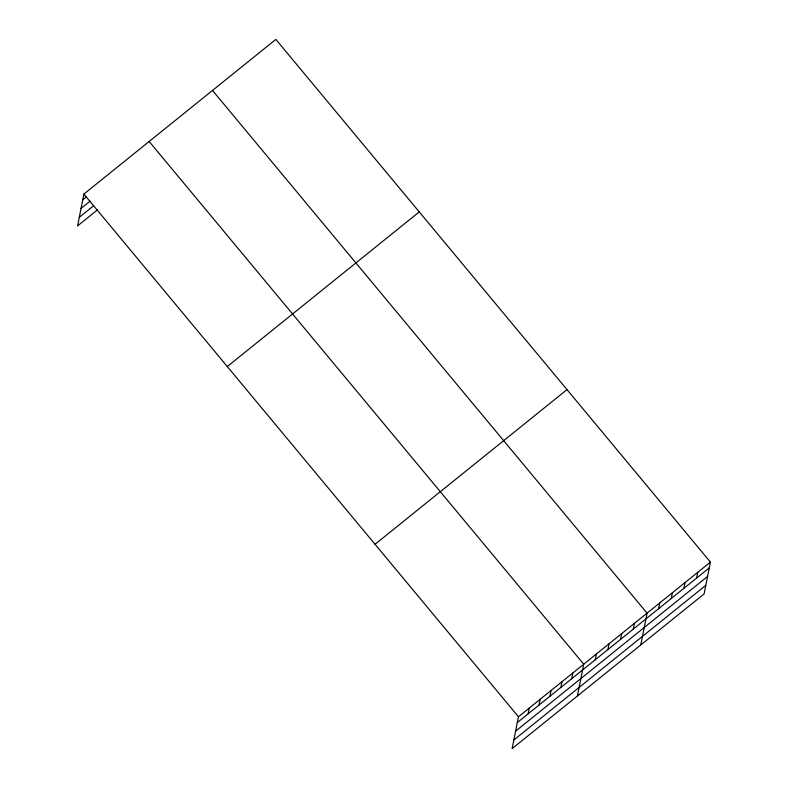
<?xml version="1.0" encoding="UTF-8"?>
<svg xmlns="http://www.w3.org/2000/svg" width="788" height="788" viewBox="0 0 788 788"><rect width="100%" height="100%" fill="white"/><g stroke="black" fill="none" stroke-linecap="round" stroke-linejoin="round"><path stroke-width="1.18" d="M710.412 562.11L518.455 716.784L512.151 748.6L704.108 593.935L710.412 562.11L275.849 39.4L83.892 194.065L77.588 225.89L97.535 209.815M528.187 713.79L529.329 708.018M539.061 705.024L540.204 699.251M549.945 696.267L551.088 690.485M560.82 687.5L561.962 681.719M571.694 678.734L572.837 672.962M577.417 696.011L583.721 664.195L149.159 141.476M595.245 659.763L596.388 653.991M607.912 649.558L609.055 643.776M620.58 639.344L621.722 633.572M633.247 629.139L634.389 623.357M640.762 644.978L647.066 613.153L212.504 90.443M658.591 608.72L659.733 602.948M671.258 598.516L672.4 592.734M683.925 588.311L685.067 582.529M696.592 578.096L697.735 572.324M82.75 199.847L86.375 196.921M81.046 208.436L90.108 201.137M79.293 217.291L93.802 205.609M227.299 366.558L419.255 211.893M375.049 544.281L567.005 389.617M517.312 722.557L709.259 567.892M515.608 731.156L707.565 576.481M513.855 740.001L705.812 585.336M83.892 194.065L518.455 716.784"/></g></svg>
